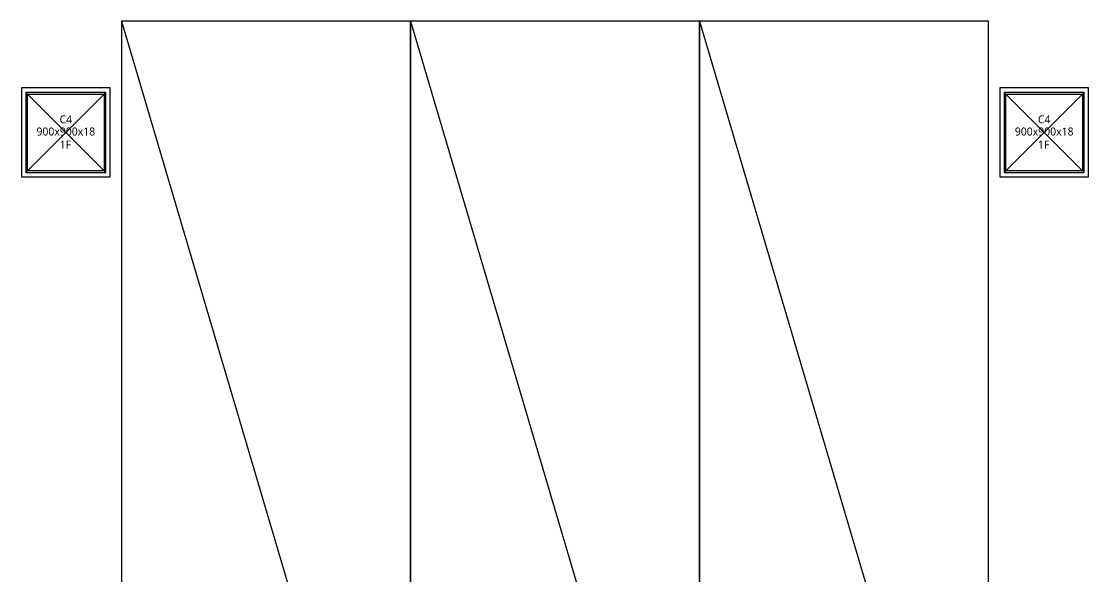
# Model space of a CAD drawing. Header units: millimetres. Extents: x -27104 to 125781, y -3376 to 46996.
# Drawn here: x 58854.5 to 59089.3, y 18626.3 to 18748.5 of the extents above; entities that cross this region are included whole.
import ezdxf
from ezdxf.enums import TextEntityAlignment as Align

# ---------------------------------------------------------------- set-up
doc = ezdxf.new("R2010")
doc.units = ezdxf.units.MM
doc.header["$LTSCALE"] = 100
doc.header["$MEASUREMENT"] = 0
doc.header["$PDSIZE"] = -10
doc.layers.get('0').update_dxf_attribs({"linetype": 'CONTINUOUS'})
doc.layers.get('Defpoints').update_dxf_attribs({"color": 171, "linetype": 'CONTINUOUS'})
doc.layers.add('#프레임 라인', color=189, linetype='CONTINUOUS', plot=False)
doc.layers.add('ELE9', color=9, linetype='CONTINUOUS')
doc.layers.add('주차-화물', color=251, linetype='CONTINUOUS')
doc.styles.add('TE', font='malgun_0.ttf')
doc.styles.add('나눔바른고딕', font='NanumBarunGothic.ttf')

# ---------------------------------------------------------------- blocks, each defined once
blk = doc.blocks.new('*U371')
at = {"color": 0, "linetype": 'ByBlock'}
for p, q in [((450, 450), (-450, 450)), ((-450, 450), (-450, -450)), ((-432, 432), (432, 432)), ((-432, -432), (-432, 432)), ((432, 432), (432, -432)), ((450, -450), (450, 450)), ((-450, -450), (450, -450)), ((432, -432), (-432, -432))]:
    blk.add_line(p, q, dxfattribs=at)
at = {"layer": 'Defpoints'}
blk.add_point((0, 0), dxfattribs=at)
blk = doc.blocks.new('C4-1F')
at = {"layer": '#프레임 라인', "ltscale": 0.1}
blk.add_lwpolyline([(-500, -500), (500, -500), (500, 500), (-500, 500)], close=True, dxfattribs=at)
at = {"layer": 'Defpoints', "ltscale": 10000}
for p, q in [((-450, -450), (450, 450)), ((450, -450), (-450, 450))]:
    blk.add_line(p, q, dxfattribs=at)
at = {"ltscale": 0.1}
blk.add_blockref('*U371', (0, 0), dxfattribs=at)
at = {"layer": 'Defpoints', "style": 'TE'}
for s, p in [('C4', (0, 102)), ('900x900x18', (0, -35)), ('1F', (-6, -182))]:
    blk.add_text(s, height=90, dxfattribs=at).set_placement(p, align=Align.CENTER)
blk = doc.blocks.new('A$C9dd89177')
at = {"layer": '주차-화물', "ltscale": 0.1}
blk.add_lwpolyline([(0, 0), (11000, 0), (11000, 3250), (0, 3250), (0, 0), (11000, 3250)], dxfattribs=at)
at = {"layer": '주차-화물', "style": '나눔바른고딕'}
blk.add_text('화물용', height=450, dxfattribs=at).set_placement((9831, 561), align=Align.MIDDLE_CENTER)
blk = doc.blocks.new('ggtyu')
at = {"layer": 'ELE9', "color": 253, "ltscale": 0.1, "xscale": 0.01956378461538462, "yscale": 0.01956378461538462, "zscale": 0.01956378461538462, "rotation": 270}
for p in [(58687.06, 18912.35), (58750.64, 18912.35), (58814.22, 18912.35)]:
    blk.add_blockref('A$C9dd89177', p, dxfattribs=at)
at = {"layer": 'ELE9', "color": 253, "ltscale": 0.1, "xscale": 0.01956378461538462, "yscale": 0.01956378461538462, "zscale": 0.01956378461538462}
for p in [(58674.83, 18887.89), (58890.03, 18887.89)]:
    blk.add_blockref('C4-1F', p, dxfattribs=at)

msp = doc.modelspace()

# ---------------------------------------------------------------- block references
msp.add_blockref('ggtyu', (189.46, -163.8))

doc.saveas('drawing.dxf')
